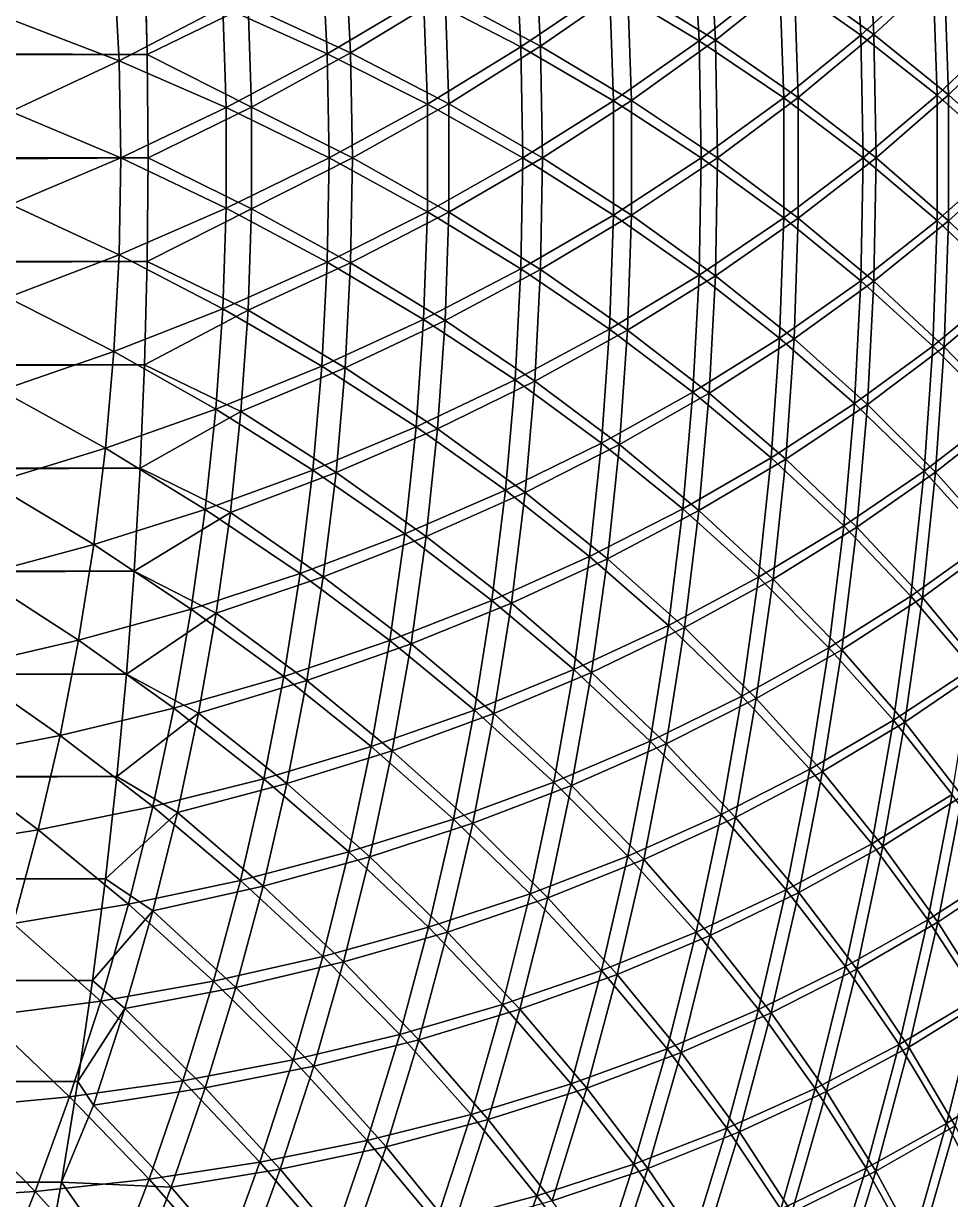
# Model space of a CAD drawing. Header units: millimetres. Extents: x -260 to 430, y -260 to 260.
# Drawn here: x 405.2 to 420.84, y -17.56 to 2.27 of the extents above; entities that cross this region are included whole.
import ezdxf

# ---------------------------------------------------------------- set-up
doc = ezdxf.new("R2010")
doc.units = ezdxf.units.MM
doc.header["$MEASUREMENT"] = 0
doc.layers.add('MESH_3D', color=2, linetype='CONTINUOUS')

msp = doc.modelspace()

# ---------------------------------------------------------------- linework, layer by layer
at = {"layer": 'MESH_3D'}
for points in [[(420.539, 3.173, 2485), (421.769, 2.157, 2482.863), (421.656, 4.311, 2482.863)], [(421.825, 4.323, 417.459), (421.939, 2.163, 417.459), (420.732, 3.183, 415.338)], [(416.766, 3.969, 409.234), (416.87, 1.986, 409.234), (415.387, 2.903, 407.294)], [(418.199, 3.05, 411.223), (416.87, 1.986, 409.234), (416.766, 3.969, 409.234)], [(417.953, 3.037, 2489.144), (419.327, 2.072, 2487.094), (419.219, 4.141, 2487.094)], [(419.437, 4.156, 413.259), (419.546, 2.079, 413.259), (418.199, 3.05, 411.223)], [(419.219, 4.141, 2487.094), (419.327, 2.072, 2487.094), (420.539, 3.173, 2485)], [(420.732, 3.183, 415.338), (419.546, 2.079, 413.259), (419.437, 4.156, 413.259)], [(415.085, 2.887, 2493.096), (416.597, 1.976, 2491.145), (416.493, 3.95, 2491.145)], [(416.493, 3.95, 2491.145), (416.597, 1.976, 2491.145), (417.953, 3.037, 2489.144)], [(411.949, 2.723, 2496.839), (413.59, 1.871, 2494.995), (413.492, 3.741, 2494.995)], [(413.824, 3.764, 405.404), (413.923, 1.883, 405.404), (412.312, 2.742, 403.568)], [(413.492, 3.741, 2494.995), (413.59, 1.871, 2494.995), (415.085, 2.887, 2493.096)], [(415.387, 2.903, 407.294), (413.923, 1.883, 405.404), (413.824, 3.764, 405.404)], [(94.952, 3.015, 112.168), (407.242, 3.489, 398.463), (407.286, 1.745, 398.415)], [(408.987, 2.567, 400.063), (407.286, 1.745, 398.415), (407.242, 3.489, 398.463)], [(408.559, 2.545, 2500.354), (410.323, 1.757, 2498.626), (410.231, 3.513, 2498.626)], [(410.626, 3.54, 401.787), (410.718, 1.771, 401.787), (408.987, 2.567, 400.063)], [(410.231, 3.513, 2498.626), (410.323, 1.757, 2498.626), (411.949, 2.723, 2496.839)], [(412.312, 2.742, 403.568), (410.718, 1.771, 401.787), (410.626, 3.54, 401.787)], [(404.933, 2.355, 2503.623), (406.811, 1.635, 2502.02), (406.725, 3.267, 2502.02)], [(406.725, 3.267, 2502.02), (406.811, 1.635, 2502.02), (408.559, 2.545, 2500.354)], [(419.327, 2.072, 2487.094), (420.613, 1.058, 2485), (420.539, 3.173, 2485)], [(420.732, 3.183, 415.338), (420.806, 1.061, 415.338), (419.546, 2.079, 413.259)], [(420.539, 3.173, 2485), (420.613, 1.058, 2485), (421.769, 2.157, 2482.863)], [(421.939, 2.163, 417.459), (420.806, 1.061, 415.338), (420.732, 3.183, 415.338)], [(94.986, 1.636, 112.137), (94.952, 3.015, 112.168), (407.286, 1.745, 398.415)], [(416.597, 1.976, 2491.145), (418.024, 1.013, 2489.144), (417.953, 3.037, 2489.144)], [(418.199, 3.05, 411.223), (418.27, 1.017, 411.223), (416.87, 1.986, 409.234)], [(417.953, 3.037, 2489.144), (418.024, 1.013, 2489.144), (419.327, 2.072, 2487.094)], [(419.546, 2.079, 413.259), (418.27, 1.017, 411.223), (418.199, 3.05, 411.223)], [(413.59, 1.871, 2494.995), (415.152, 0.963, 2493.096), (415.085, 2.887, 2493.096)], [(415.387, 2.903, 407.294), (415.455, 0.968, 407.294), (413.923, 1.883, 405.404)], [(415.085, 2.887, 2493.096), (415.152, 0.963, 2493.096), (416.597, 1.976, 2491.145)], [(416.87, 1.986, 409.234), (415.455, 0.968, 407.294), (415.387, 2.903, 407.294)], [(410.323, 1.757, 2498.626), (412.012, 0.908, 2496.839), (411.949, 2.723, 2496.839)], [(412.312, 2.742, 403.568), (412.376, 0.914, 403.568), (410.718, 1.771, 401.787)], [(411.949, 2.723, 2496.839), (412.012, 0.908, 2496.839), (413.59, 1.871, 2494.995)], [(413.923, 1.883, 405.404), (412.376, 0.914, 403.568), (412.312, 2.742, 403.568)], [(406.811, 1.635, 2502.02), (408.619, 0.849, 2500.354), (408.559, 2.545, 2500.354)], [(408.987, 2.567, 400.063), (409.047, 0.856, 400.063), (407.286, 1.745, 398.415)], [(408.559, 2.545, 2500.354), (408.619, 0.849, 2500.354), (410.323, 1.757, 2498.626)], [(410.718, 1.771, 401.787), (409.047, 0.856, 400.063), (408.987, 2.567, 400.063)], [(404.933, 2.355, 2503.623), (404.988, 0.785, 2503.623), (406.811, 1.635, 2502.02)], [(416.87, 1.986, 409.234), (416.905, 0, 409.234), (415.455, 0.968, 407.294)], [(418.27, 1.017, 411.223), (416.905, 0, 409.234), (416.87, 1.986, 409.234)], [(418.024, 1.013, 2489.144), (419.363, 0, 2487.094), (419.327, 2.072, 2487.094)], [(419.546, 2.079, 413.259), (419.583, 0, 413.259), (418.27, 1.017, 411.223)], [(419.327, 2.072, 2487.094), (419.363, 0, 2487.094), (420.613, 1.058, 2485)], [(420.806, 1.061, 415.338), (419.583, 0, 413.259), (419.546, 2.079, 413.259)], [(420.613, 1.058, 2485), (421.806, 0, 2482.863), (421.769, 2.157, 2482.863)], [(421.939, 2.163, 417.459), (421.976, 0, 417.459), (420.806, 1.061, 415.338)], [(412.012, 0.908, 2496.839), (413.623, 0, 2494.995), (413.59, 1.871, 2494.995)], [(413.923, 1.883, 405.404), (413.956, 0, 405.404), (412.376, 0.914, 403.568)], [(413.59, 1.871, 2494.995), (413.623, 0, 2494.995), (415.152, 0.963, 2493.096)], [(415.455, 0.968, 407.294), (413.956, 0, 405.404), (413.923, 1.883, 405.404)], [(415.152, 0.963, 2493.096), (416.631, 0, 2491.145), (416.597, 1.976, 2491.145)], [(416.597, 1.976, 2491.145), (416.631, 0, 2491.145), (418.024, 1.013, 2489.144)], [(94.996, 0.819, 112.127), (94.986, 1.636, 112.137), (407.286, 1.745, 398.415)], [(94.996, 0.819, 112.127), (407.286, 1.745, 398.415), (407.301, 0, 398.399)], [(404.988, 0.785, 2503.623), (406.839, 0, 2502.02), (406.811, 1.635, 2502.02)], [(406.811, 1.635, 2502.02), (406.839, 0, 2502.02), (408.619, 0.849, 2500.354)], [(409.047, 0.856, 400.063), (407.301, 0, 398.399), (407.286, 1.745, 398.415)], [(408.619, 0.849, 2500.354), (410.354, 0, 2498.626), (410.323, 1.757, 2498.626)], [(410.718, 1.771, 401.787), (410.749, 0, 401.787), (409.047, 0.856, 400.063)], [(410.323, 1.757, 2498.626), (410.354, 0, 2498.626), (412.012, 0.908, 2496.839)], [(412.376, 0.914, 403.568), (410.749, 0, 401.787), (410.718, 1.771, 401.787)], [(416.631, 0, 2491.145), (418.024, -1.013, 2489.144), (418.024, 1.013, 2489.144)], [(418.27, 1.017, 411.223), (418.27, -1.017, 411.223), (416.905, 0, 409.234)], [(418.024, 1.013, 2489.144), (418.024, -1.013, 2489.144), (419.363, 0, 2487.094)], [(419.583, 0, 413.259), (418.27, -1.017, 411.223), (418.27, 1.017, 411.223)], [(419.363, 0, 2487.094), (420.613, -1.058, 2485), (420.613, 1.058, 2485)], [(420.806, 1.061, 415.338), (420.806, -1.061, 415.338), (419.583, 0, 413.259)], [(420.613, 1.058, 2485), (420.613, -1.058, 2485), (421.806, 0, 2482.863)], [(421.976, 0, 417.459), (420.806, -1.061, 415.338), (420.806, 1.061, 415.338)], [(95, 0, 112.124), (94.996, 0.819, 112.127), (407.301, 0, 398.399)], [(406.839, 0, 2502.02), (408.619, -0.849, 2500.354), (408.619, 0.849, 2500.354)], [(409.047, 0.856, 400.063), (409.047, -0.856, 400.063), (407.301, 0, 398.399)], [(408.619, 0.849, 2500.354), (408.619, -0.849, 2500.354), (410.354, 0, 2498.626)], [(410.749, 0, 401.787), (409.047, -0.856, 400.063), (409.047, 0.856, 400.063)], [(410.354, 0, 2498.626), (412.012, -0.908, 2496.839), (412.012, 0.908, 2496.839)], [(412.376, 0.914, 403.568), (412.376, -0.914, 403.568), (410.749, 0, 401.787)], [(412.012, 0.908, 2496.839), (412.012, -0.908, 2496.839), (413.623, 0, 2494.995)], [(413.956, 0, 405.404), (412.376, -0.914, 403.568), (412.376, 0.914, 403.568)], [(413.623, 0, 2494.995), (415.152, -0.963, 2493.096), (415.152, 0.963, 2493.096)], [(415.455, 0.968, 407.294), (415.455, -0.968, 407.294), (413.956, 0, 405.404)], [(415.152, 0.963, 2493.096), (415.152, -0.963, 2493.096), (416.631, 0, 2491.145)], [(416.905, 0, 409.234), (415.455, -0.968, 407.294), (415.455, 0.968, 407.294)], [(404.988, 0.785, 2503.623), (404.988, -0.785, 2503.623), (406.839, 0, 2502.02)], [(94.985, -1.687, 112.137), (95, 0, 112.124), (407.301, 0, 398.399)], [(94.985, -1.687, 112.137), (407.301, 0, 398.399), (407.286, -1.745, 398.415)], [(409.047, -0.856, 400.063), (407.286, -1.745, 398.415), (407.301, 0, 398.399)], [(410.749, 0, 401.787), (410.718, -1.771, 401.787), (409.047, -0.856, 400.063)], [(412.376, -0.914, 403.568), (410.718, -1.771, 401.787), (410.749, 0, 401.787)], [(413.956, 0, 405.404), (413.923, -1.883, 405.404), (412.376, -0.914, 403.568)], [(415.455, -0.968, 407.294), (413.923, -1.883, 405.404), (413.956, 0, 405.404)], [(416.905, 0, 409.234), (416.87, -1.986, 409.234), (415.455, -0.968, 407.294)], [(418.27, -1.017, 411.223), (416.87, -1.986, 409.234), (416.905, 0, 409.234)], [(419.583, 0, 413.259), (419.546, -2.079, 413.259), (418.27, -1.017, 411.223)], [(420.806, -1.061, 415.338), (419.546, -2.079, 413.259), (419.583, 0, 413.259)], [(421.976, 0, 417.459), (421.939, -2.163, 417.459), (420.806, -1.061, 415.338)], [(404.988, -0.785, 2503.623), (406.811, -1.635, 2502.02), (406.839, 0, 2502.02)], [(406.839, 0, 2502.02), (406.811, -1.635, 2502.02), (408.619, -0.849, 2500.354)], [(408.619, -0.849, 2500.354), (410.323, -1.757, 2498.626), (410.354, 0, 2498.626)], [(410.354, 0, 2498.626), (410.323, -1.757, 2498.626), (412.012, -0.908, 2496.839)], [(412.012, -0.908, 2496.839), (413.59, -1.871, 2494.995), (413.623, 0, 2494.995)], [(413.623, 0, 2494.995), (413.59, -1.871, 2494.995), (415.152, -0.963, 2493.096)], [(415.152, -0.963, 2493.096), (416.597, -1.976, 2491.145), (416.631, 0, 2491.145)], [(416.631, 0, 2491.145), (416.597, -1.976, 2491.145), (418.024, -1.013, 2489.144)], [(418.024, -1.013, 2489.144), (419.327, -2.072, 2487.094), (419.363, 0, 2487.094)], [(419.363, 0, 2487.094), (419.327, -2.072, 2487.094), (420.613, -1.058, 2485)], [(420.613, -1.058, 2485), (421.769, -2.157, 2482.863), (421.806, 0, 2482.863)], [(404.988, -0.785, 2503.623), (404.933, -2.355, 2503.623), (406.811, -1.635, 2502.02)], [(406.811, -1.635, 2502.02), (408.559, -2.545, 2500.354), (408.619, -0.849, 2500.354)], [(409.047, -0.856, 400.063), (408.987, -2.567, 400.063), (407.286, -1.745, 398.415)], [(408.619, -0.849, 2500.354), (408.559, -2.545, 2500.354), (410.323, -1.757, 2498.626)], [(410.718, -1.771, 401.787), (408.987, -2.567, 400.063), (409.047, -0.856, 400.063)], [(410.323, -1.757, 2498.626), (411.949, -2.723, 2496.839), (412.012, -0.908, 2496.839)], [(412.376, -0.914, 403.568), (412.312, -2.742, 403.568), (410.718, -1.771, 401.787)], [(412.012, -0.908, 2496.839), (411.949, -2.723, 2496.839), (413.59, -1.871, 2494.995)], [(413.923, -1.883, 405.404), (412.312, -2.742, 403.568), (412.376, -0.914, 403.568)], [(413.59, -1.871, 2494.995), (415.085, -2.887, 2493.096), (415.152, -0.963, 2493.096)], [(415.455, -0.968, 407.294), (415.387, -2.903, 407.294), (413.923, -1.883, 405.404)], [(415.152, -0.963, 2493.096), (415.085, -2.887, 2493.096), (416.597, -1.976, 2491.145)], [(416.87, -1.986, 409.234), (415.387, -2.903, 407.294), (415.455, -0.968, 407.294)], [(416.597, -1.976, 2491.145), (417.953, -3.037, 2489.144), (418.024, -1.013, 2489.144)], [(418.27, -1.017, 411.223), (418.199, -3.05, 411.223), (416.87, -1.986, 409.234)], [(418.024, -1.013, 2489.144), (417.953, -3.037, 2489.144), (419.327, -2.072, 2487.094)], [(419.546, -2.079, 413.259), (418.199, -3.05, 411.223), (418.27, -1.017, 411.223)], [(419.327, -2.072, 2487.094), (420.539, -3.173, 2485), (420.613, -1.058, 2485)], [(420.806, -1.061, 415.338), (420.732, -3.183, 415.338), (419.546, -2.079, 413.259)], [(420.613, -1.058, 2485), (420.539, -3.173, 2485), (421.769, -2.157, 2482.863)], [(421.939, -2.163, 417.459), (420.732, -3.183, 415.338), (420.806, -1.061, 415.338)], [(94.94, -3.368, 112.179), (94.985, -1.687, 112.137), (407.286, -1.745, 398.415)], [(94.94, -3.368, 112.179), (407.286, -1.745, 398.415), (407.242, -3.489, 398.463)], [(404.933, -2.355, 2503.623), (406.725, -3.267, 2502.02), (406.811, -1.635, 2502.02)], [(406.811, -1.635, 2502.02), (406.725, -3.267, 2502.02), (408.559, -2.545, 2500.354)], [(408.987, -2.567, 400.063), (407.242, -3.489, 398.463), (407.286, -1.745, 398.415)], [(408.559, -2.545, 2500.354), (410.231, -3.513, 2498.626), (410.323, -1.757, 2498.626)], [(410.718, -1.771, 401.787), (410.626, -3.54, 401.787), (408.987, -2.567, 400.063)], [(410.323, -1.757, 2498.626), (410.231, -3.513, 2498.626), (411.949, -2.723, 2496.839)], [(412.312, -2.742, 403.568), (410.626, -3.54, 401.787), (410.718, -1.771, 401.787)], [(411.949, -2.723, 2496.839), (413.492, -3.741, 2494.995), (413.59, -1.871, 2494.995)], [(413.923, -1.883, 405.404), (413.824, -3.764, 405.404), (412.312, -2.742, 403.568)], [(413.59, -1.871, 2494.995), (413.492, -3.741, 2494.995), (415.085, -2.887, 2493.096)], [(415.387, -2.903, 407.294), (413.824, -3.764, 405.404), (413.923, -1.883, 405.404)], [(415.085, -2.887, 2493.096), (416.493, -3.95, 2491.145), (416.597, -1.976, 2491.145)], [(416.597, -1.976, 2491.145), (416.493, -3.95, 2491.145), (417.953, -3.037, 2489.144)], [(416.87, -1.986, 409.234), (416.766, -3.969, 409.234), (415.387, -2.903, 407.294)], [(418.199, -3.05, 411.223), (416.766, -3.969, 409.234), (416.87, -1.986, 409.234)], [(417.953, -3.037, 2489.144), (419.219, -4.141, 2487.094), (419.327, -2.072, 2487.094)], [(419.546, -2.079, 413.259), (419.437, -4.156, 413.259), (418.199, -3.05, 411.223)], [(419.327, -2.072, 2487.094), (419.219, -4.141, 2487.094), (420.539, -3.173, 2485)], [(420.732, -3.183, 415.338), (419.437, -4.156, 413.259), (419.546, -2.079, 413.259)], [(420.539, -3.173, 2485), (421.656, -4.311, 2482.863), (421.769, -2.157, 2482.863)], [(421.939, -2.163, 417.459), (421.825, -4.323, 417.459), (420.732, -3.183, 415.338)], [(404.933, -2.355, 2503.623), (404.824, -3.922, 2503.623), (406.725, -3.267, 2502.02)], [(406.725, -3.267, 2502.02), (408.441, -4.238, 2500.354), (408.559, -2.545, 2500.354)], [(408.987, -2.567, 400.063), (408.868, -4.275, 400.063), (407.242, -3.489, 398.463)], [(408.559, -2.545, 2500.354), (408.441, -4.238, 2500.354), (410.231, -3.513, 2498.626)], [(410.626, -3.54, 401.787), (408.868, -4.275, 400.063), (408.987, -2.567, 400.063)], [(410.231, -3.513, 2498.626), (411.822, -4.534, 2496.839), (411.949, -2.723, 2496.839)], [(412.312, -2.742, 403.568), (412.184, -4.566, 403.568), (410.626, -3.54, 401.787)], [(411.949, -2.723, 2496.839), (411.822, -4.534, 2496.839), (413.492, -3.741, 2494.995)], [(413.824, -3.764, 405.404), (412.184, -4.566, 403.568), (412.312, -2.742, 403.568)], [(413.492, -3.741, 2494.995), (414.951, -4.808, 2493.096), (415.085, -2.887, 2493.096)], [(415.387, -2.903, 407.294), (415.252, -4.834, 407.294), (413.824, -3.764, 405.404)], [(415.085, -2.887, 2493.096), (414.951, -4.808, 2493.096), (416.493, -3.95, 2491.145)], [(416.766, -3.969, 409.234), (415.252, -4.834, 407.294), (415.387, -2.903, 407.294)], [(416.493, -3.95, 2491.145), (417.812, -5.058, 2489.144), (417.953, -3.037, 2489.144)], [(418.199, -3.05, 411.223), (418.057, -5.079, 411.223), (416.766, -3.969, 409.234)], [(417.953, -3.037, 2489.144), (417.812, -5.058, 2489.144), (419.219, -4.141, 2487.094)], [(419.437, -4.156, 413.259), (418.057, -5.079, 411.223), (418.199, -3.05, 411.223)], [(94.866, -5.046, 112.248), (94.94, -3.368, 112.179), (407.242, -3.489, 398.463)], [(404.824, -3.922, 2503.623), (406.583, -4.896, 2502.02), (406.725, -3.267, 2502.02)], [(406.725, -3.267, 2502.02), (406.583, -4.896, 2502.02), (408.441, -4.238, 2500.354)], [(419.219, -4.141, 2487.094), (420.391, -5.284, 2485), (420.539, -3.173, 2485)], [(420.732, -3.183, 415.338), (420.584, -5.3, 415.338), (419.437, -4.156, 413.259)], [(420.539, -3.173, 2485), (420.391, -5.284, 2485), (421.656, -4.311, 2482.863)], [(421.825, -4.323, 417.459), (420.584, -5.3, 415.338), (420.732, -3.183, 415.338)], [(94.866, -5.046, 112.248), (407.242, -3.489, 398.463), (407.168, -5.231, 398.543)], [(408.868, -4.275, 400.063), (407.168, -5.231, 398.543), (407.242, -3.489, 398.463)], [(408.441, -4.238, 2500.354), (410.078, -5.263, 2498.626), (410.231, -3.513, 2498.626)], [(410.626, -3.54, 401.787), (410.471, -5.305, 401.787), (408.868, -4.275, 400.063)], [(410.231, -3.513, 2498.626), (410.078, -5.263, 2498.626), (411.822, -4.534, 2496.839)], [(412.184, -4.566, 403.568), (410.471, -5.305, 401.787), (410.626, -3.54, 401.787)], [(411.822, -4.534, 2496.839), (413.329, -5.605, 2494.995), (413.492, -3.741, 2494.995)], [(413.824, -3.764, 405.404), (413.66, -5.64, 405.404), (412.184, -4.566, 403.568)], [(413.492, -3.741, 2494.995), (413.329, -5.605, 2494.995), (414.951, -4.808, 2493.096)], [(415.252, -4.834, 407.294), (413.66, -5.64, 405.404), (413.824, -3.764, 405.404)], [(404.824, -3.922, 2503.623), (404.66, -5.484, 2503.623), (406.583, -4.896, 2502.02)], [(414.951, -4.808, 2493.096), (416.321, -5.92, 2491.145), (416.493, -3.95, 2491.145)], [(416.493, -3.95, 2491.145), (416.321, -5.92, 2491.145), (417.812, -5.058, 2489.144)], [(416.766, -3.969, 409.234), (416.593, -5.948, 409.234), (415.252, -4.834, 407.294)], [(418.057, -5.079, 411.223), (416.593, -5.948, 409.234), (416.766, -3.969, 409.234)], [(417.812, -5.058, 2489.144), (419.038, -6.205, 2487.094), (419.219, -4.141, 2487.094)], [(419.437, -4.156, 413.259), (419.256, -6.228, 413.259), (418.057, -5.079, 411.223)], [(419.219, -4.141, 2487.094), (419.038, -6.205, 2487.094), (420.391, -5.284, 2485)], [(420.584, -5.3, 415.338), (419.256, -6.228, 413.259), (419.437, -4.156, 413.259)], [(406.583, -4.896, 2502.02), (408.264, -5.926, 2500.354), (408.441, -4.238, 2500.354)], [(408.868, -4.275, 400.063), (408.689, -5.978, 400.063), (407.168, -5.231, 398.543)], [(408.441, -4.238, 2500.354), (408.264, -5.926, 2500.354), (410.078, -5.263, 2498.626)], [(410.471, -5.305, 401.787), (408.689, -5.978, 400.063), (408.868, -4.275, 400.063)], [(420.391, -5.284, 2485), (421.468, -6.461, 2482.863), (421.656, -4.311, 2482.863)], [(421.825, -4.323, 417.459), (421.637, -6.478, 417.459), (420.584, -5.3, 415.338)], [(410.078, -5.263, 2498.626), (411.632, -6.34, 2496.839), (411.822, -4.534, 2496.839)], [(411.822, -4.534, 2496.839), (411.632, -6.34, 2496.839), (413.329, -5.605, 2494.995)], [(412.184, -4.566, 403.568), (411.993, -6.384, 403.568), (410.471, -5.305, 401.787)], [(413.66, -5.64, 405.404), (411.993, -6.384, 403.568), (412.184, -4.566, 403.568)], [(404.66, -5.484, 2503.623), (406.383, -6.519, 2502.02), (406.583, -4.896, 2502.02)], [(406.583, -4.896, 2502.02), (406.383, -6.519, 2502.02), (408.264, -5.926, 2500.354)], [(413.329, -5.605, 2494.995), (414.75, -6.722, 2493.096), (414.951, -4.808, 2493.096)], [(415.252, -4.834, 407.294), (415.05, -6.759, 407.294), (413.66, -5.64, 405.404)], [(414.951, -4.808, 2493.096), (414.75, -6.722, 2493.096), (416.321, -5.92, 2491.145)], [(416.593, -5.948, 409.234), (415.05, -6.759, 407.294), (415.252, -4.834, 407.294)], [(94.762, -6.718, 112.344), (94.866, -5.046, 112.248), (407.168, -5.231, 398.543)], [(416.321, -5.92, 2491.145), (417.6, -7.072, 2489.144), (417.812, -5.058, 2489.144)], [(418.057, -5.079, 411.223), (417.844, -7.102, 411.223), (416.593, -5.948, 409.234)], [(417.812, -5.058, 2489.144), (417.6, -7.072, 2489.144), (419.038, -6.205, 2487.094)], [(419.256, -6.228, 413.259), (417.844, -7.102, 411.223), (418.057, -5.079, 411.223)], [(94.762, -6.718, 112.344), (407.168, -5.231, 398.543), (407.066, -6.97, 398.656)], [(408.689, -5.978, 400.063), (407.066, -6.97, 398.656), (407.168, -5.231, 398.543)], [(408.264, -5.926, 2500.354), (409.864, -7.008, 2498.626), (410.078, -5.263, 2498.626)], [(410.471, -5.305, 401.787), (410.255, -7.063, 401.787), (408.689, -5.978, 400.063)], [(410.078, -5.263, 2498.626), (409.864, -7.008, 2498.626), (411.632, -6.34, 2496.839)], [(411.993, -6.384, 403.568), (410.255, -7.063, 401.787), (410.471, -5.305, 401.787)], [(419.038, -6.205, 2487.094), (420.17, -7.388, 2485), (420.391, -5.284, 2485)], [(420.584, -5.3, 415.338), (420.362, -7.412, 415.338), (419.256, -6.228, 413.259)], [(420.391, -5.284, 2485), (420.17, -7.388, 2485), (421.468, -6.461, 2482.863)], [(421.637, -6.478, 417.459), (420.362, -7.412, 415.338), (420.584, -5.3, 415.338)], [(404.66, -5.484, 2503.623), (404.441, -7.039, 2503.623), (406.383, -6.519, 2502.02)], [(411.632, -6.34, 2496.839), (413.101, -7.463, 2494.995), (413.329, -5.605, 2494.995)], [(413.66, -5.64, 405.404), (413.431, -7.509, 405.404), (411.993, -6.384, 403.568)], [(413.329, -5.605, 2494.995), (413.101, -7.463, 2494.995), (414.75, -6.722, 2493.096)], [(415.05, -6.759, 407.294), (413.431, -7.509, 405.404), (413.66, -5.64, 405.404)], [(406.383, -6.519, 2502.02), (408.027, -7.607, 2500.354), (408.264, -5.926, 2500.354)], [(408.264, -5.926, 2500.354), (408.027, -7.607, 2500.354), (409.864, -7.008, 2498.626)], [(414.75, -6.722, 2493.096), (416.08, -7.882, 2491.145), (416.321, -5.92, 2491.145)], [(416.593, -5.948, 409.234), (416.351, -7.92, 409.234), (415.05, -6.759, 407.294)], [(416.321, -5.92, 2491.145), (416.08, -7.882, 2491.145), (417.6, -7.072, 2489.144)], [(417.844, -7.102, 411.223), (416.351, -7.92, 409.234), (416.593, -5.948, 409.234)], [(408.689, -5.978, 400.063), (408.45, -7.674, 400.063), (407.066, -6.97, 398.656)], [(410.255, -7.063, 401.787), (408.45, -7.674, 400.063), (408.689, -5.978, 400.063)], [(409.864, -7.008, 2498.626), (411.38, -8.138, 2496.839), (411.632, -6.34, 2496.839)], [(411.632, -6.34, 2496.839), (411.38, -8.138, 2496.839), (413.101, -7.463, 2494.995)], [(417.6, -7.072, 2489.144), (418.786, -8.262, 2487.094), (419.038, -6.205, 2487.094)], [(419.256, -6.228, 413.259), (419.003, -8.292, 413.259), (417.844, -7.102, 411.223)], [(419.038, -6.205, 2487.094), (418.786, -8.262, 2487.094), (420.17, -7.388, 2485)], [(420.362, -7.412, 415.338), (419.003, -8.292, 413.259), (419.256, -6.228, 413.259)], [(404.441, -7.039, 2503.623), (406.128, -8.134, 2502.02), (406.383, -6.519, 2502.02)], [(406.383, -6.519, 2502.02), (406.128, -8.134, 2502.02), (408.027, -7.607, 2500.354)], [(411.993, -6.384, 403.568), (411.739, -8.195, 403.568), (410.255, -7.063, 401.787)], [(413.431, -7.509, 405.404), (411.739, -8.195, 403.568), (411.993, -6.384, 403.568)], [(420.17, -7.388, 2485), (421.205, -8.602, 2482.863), (421.468, -6.461, 2482.863)], [(421.637, -6.478, 417.459), (421.373, -8.625, 417.459), (420.362, -7.412, 415.338)], [(94.629, -8.386, 112.467), (94.762, -6.718, 112.344), (407.066, -6.97, 398.656)], [(413.101, -7.463, 2494.995), (414.482, -8.629, 2493.096), (414.75, -6.722, 2493.096)], [(414.75, -6.722, 2493.096), (414.482, -8.629, 2493.096), (416.08, -7.882, 2491.145)], [(415.05, -6.759, 407.294), (414.78, -8.676, 407.294), (413.431, -7.509, 405.404)], [(416.351, -7.92, 409.234), (414.78, -8.676, 407.294), (415.05, -6.759, 407.294)], [(94.629, -8.386, 112.467), (407.066, -6.97, 398.656), (406.934, -8.704, 398.8)], [(404.441, -7.039, 2503.623), (404.168, -8.585, 2503.623), (406.128, -8.134, 2502.02)], [(408.45, -7.674, 400.063), (406.934, -8.704, 398.8), (407.066, -6.97, 398.656)], [(408.027, -7.607, 2500.354), (409.589, -8.744, 2498.626), (409.864, -7.008, 2498.626)], [(410.255, -7.063, 401.787), (409.978, -8.813, 401.787), (408.45, -7.674, 400.063)], [(409.864, -7.008, 2498.626), (409.589, -8.744, 2498.626), (411.38, -8.138, 2496.839)], [(411.739, -8.195, 403.568), (409.978, -8.813, 401.787), (410.255, -7.063, 401.787)], [(416.08, -7.882, 2491.145), (417.318, -9.078, 2489.144), (417.6, -7.072, 2489.144)], [(417.844, -7.102, 411.223), (417.561, -9.117, 411.223), (416.351, -7.92, 409.234)], [(417.6, -7.072, 2489.144), (417.318, -9.078, 2489.144), (418.786, -8.262, 2487.094)], [(419.003, -8.292, 413.259), (417.561, -9.117, 411.223), (417.844, -7.102, 411.223)], [(411.38, -8.138, 2496.839), (412.808, -9.312, 2494.995), (413.101, -7.463, 2494.995)], [(413.431, -7.509, 405.404), (413.136, -9.369, 405.404), (411.739, -8.195, 403.568)], [(413.101, -7.463, 2494.995), (412.808, -9.312, 2494.995), (414.482, -8.629, 2493.096)], [(414.78, -8.676, 407.294), (413.136, -9.369, 405.404), (413.431, -7.509, 405.404)], [(418.786, -8.262, 2487.094), (419.875, -9.483, 2485), (420.17, -7.388, 2485)], [(420.362, -7.412, 415.338), (420.067, -9.514, 415.338), (419.003, -8.292, 413.259)], [(420.17, -7.388, 2485), (419.875, -9.483, 2485), (421.205, -8.602, 2482.863)], [(421.373, -8.625, 417.459), (420.067, -9.514, 415.338), (420.362, -7.412, 415.338)], [(406.128, -8.134, 2502.02), (407.733, -9.278, 2500.354), (408.027, -7.607, 2500.354)], [(408.45, -7.674, 400.063), (408.153, -9.36, 400.063), (406.934, -8.704, 398.8)], [(408.027, -7.607, 2500.354), (407.733, -9.278, 2500.354), (409.589, -8.744, 2498.626)], [(409.978, -8.813, 401.787), (408.153, -9.36, 400.063), (408.45, -7.674, 400.063)], [(414.482, -8.629, 2493.096), (415.771, -9.834, 2491.145), (416.08, -7.882, 2491.145)], [(416.351, -7.92, 409.234), (416.04, -9.881, 409.234), (414.78, -8.676, 407.294)], [(416.08, -7.882, 2491.145), (415.771, -9.834, 2491.145), (417.318, -9.078, 2489.144)], [(417.561, -9.117, 411.223), (416.04, -9.881, 409.234), (416.351, -7.92, 409.234)], [(404.168, -8.585, 2503.623), (405.816, -9.738, 2502.02), (406.128, -8.134, 2502.02)], [(406.128, -8.134, 2502.02), (405.816, -9.738, 2502.02), (407.733, -9.278, 2500.354)], [(409.589, -8.744, 2498.626), (411.064, -9.926, 2496.839), (411.38, -8.138, 2496.839)], [(411.739, -8.195, 403.568), (411.421, -9.995, 403.568), (409.978, -8.813, 401.787)], [(411.38, -8.138, 2496.839), (411.064, -9.926, 2496.839), (412.808, -9.312, 2494.995)], [(413.136, -9.369, 405.404), (411.421, -9.995, 403.568), (411.739, -8.195, 403.568)], [(417.318, -9.078, 2489.144), (418.462, -10.308, 2487.094), (418.786, -8.262, 2487.094)], [(419.003, -8.292, 413.259), (418.677, -10.346, 413.259), (417.561, -9.117, 411.223)], [(418.786, -8.262, 2487.094), (418.462, -10.308, 2487.094), (419.875, -9.483, 2485)], [(420.067, -9.514, 415.338), (418.677, -10.346, 413.259), (419.003, -8.292, 413.259)], [(94.467, -10.049, 112.619), (94.629, -8.386, 112.467), (406.934, -8.704, 398.8)], [(94.467, -10.049, 112.619), (406.934, -8.704, 398.8), (406.772, -10.433, 398.976)], [(404.168, -8.585, 2503.623), (403.842, -10.122, 2503.623), (405.816, -9.738, 2502.02)], [(408.153, -9.36, 400.063), (406.772, -10.433, 398.976), (406.934, -8.704, 398.8)], [(412.808, -9.312, 2494.995), (414.147, -10.525, 2493.096), (414.482, -8.629, 2493.096)], [(414.78, -8.676, 407.294), (414.444, -10.583, 407.294), (413.136, -9.369, 405.404)], [(414.482, -8.629, 2493.096), (414.147, -10.525, 2493.096), (415.771, -9.834, 2491.145)], [(416.04, -9.881, 409.234), (414.444, -10.583, 407.294), (414.78, -8.676, 407.294)], [(419.875, -9.483, 2485), (420.867, -10.733, 2482.863), (421.205, -8.602, 2482.863)], [(421.373, -8.625, 417.459), (421.035, -10.762, 417.459), (420.067, -9.514, 415.338)], [(407.733, -9.278, 2500.354), (409.253, -10.469, 2498.626), (409.589, -8.744, 2498.626)], [(409.978, -8.813, 401.787), (409.64, -10.551, 401.787), (408.153, -9.36, 400.063)], [(409.589, -8.744, 2498.626), (409.253, -10.469, 2498.626), (411.064, -9.926, 2496.839)], [(411.421, -9.995, 403.568), (409.64, -10.551, 401.787), (409.978, -8.813, 401.787)], [(415.771, -9.834, 2491.145), (416.966, -11.073, 2489.144), (417.318, -9.078, 2489.144)], [(417.561, -9.117, 411.223), (417.208, -11.12, 411.223), (416.04, -9.881, 409.234)], [(417.318, -9.078, 2489.144), (416.966, -11.073, 2489.144), (418.462, -10.308, 2487.094)], [(418.677, -10.346, 413.259), (417.208, -11.12, 411.223), (417.561, -9.117, 411.223)], [(405.816, -9.738, 2502.02), (407.38, -10.938, 2500.354), (407.733, -9.278, 2500.354)], [(407.733, -9.278, 2500.354), (407.38, -10.938, 2500.354), (409.253, -10.469, 2498.626)], [(411.064, -9.926, 2496.839), (412.451, -11.149, 2494.995), (412.808, -9.312, 2494.995)], [(412.808, -9.312, 2494.995), (412.451, -11.149, 2494.995), (414.147, -10.525, 2493.096)], [(408.153, -9.36, 400.063), (407.797, -11.035, 400.063), (406.772, -10.433, 398.976)], [(409.64, -10.551, 401.787), (407.797, -11.035, 400.063), (408.153, -9.36, 400.063)], [(413.136, -9.369, 405.404), (412.777, -11.218, 405.404), (411.421, -9.995, 403.568)], [(414.444, -10.583, 407.294), (412.777, -11.218, 405.404), (413.136, -9.369, 405.404)], [(418.462, -10.308, 2487.094), (419.508, -11.567, 2485), (419.875, -9.483, 2485)], [(420.067, -9.514, 415.338), (419.698, -11.604, 415.338), (418.677, -10.346, 413.259)], [(419.875, -9.483, 2485), (419.508, -11.567, 2485), (420.867, -10.733, 2482.863)], [(421.035, -10.762, 417.459), (419.698, -11.604, 415.338), (420.067, -9.514, 415.338)], [(403.842, -10.122, 2503.623), (405.448, -11.331, 2502.02), (405.816, -9.738, 2502.02)], [(405.816, -9.738, 2502.02), (405.448, -11.331, 2502.02), (407.38, -10.938, 2500.354)], [(414.147, -10.525, 2493.096), (415.394, -11.774, 2491.145), (415.771, -9.834, 2491.145)], [(416.04, -9.881, 409.234), (415.661, -11.831, 409.234), (414.444, -10.583, 407.294)], [(415.771, -9.834, 2491.145), (415.394, -11.774, 2491.145), (416.966, -11.073, 2489.144)], [(417.208, -11.12, 411.223), (415.661, -11.831, 409.234), (416.04, -9.881, 409.234)], [(94.276, -11.707, 112.797), (94.467, -10.049, 112.619), (406.772, -10.433, 398.976)], [(409.253, -10.469, 2498.626), (410.687, -11.702, 2496.839), (411.064, -9.926, 2496.839)], [(411.421, -9.995, 403.568), (411.041, -11.784, 403.568), (409.64, -10.551, 401.787)], [(411.064, -9.926, 2496.839), (410.687, -11.702, 2496.839), (412.451, -11.149, 2494.995)], [(412.777, -11.218, 405.404), (411.041, -11.784, 403.568), (411.421, -9.995, 403.568)], [(403.842, -10.122, 2503.623), (403.462, -11.646, 2503.623), (405.448, -11.331, 2502.02)], [(416.966, -11.073, 2489.144), (418.066, -12.342, 2487.094), (418.462, -10.308, 2487.094)], [(418.462, -10.308, 2487.094), (418.066, -12.342, 2487.094), (419.508, -11.567, 2485)], [(94.276, -11.707, 112.797), (406.772, -10.433, 398.976), (406.582, -12.155, 399.183)], [(407.797, -11.035, 400.063), (406.582, -12.155, 399.183), (406.772, -10.433, 398.976)], [(407.38, -10.938, 2500.354), (408.858, -12.182, 2498.626), (409.253, -10.469, 2498.626)], [(409.253, -10.469, 2498.626), (408.858, -12.182, 2498.626), (410.687, -11.702, 2496.839)], [(418.677, -10.346, 413.259), (418.281, -12.388, 413.259), (417.208, -11.12, 411.223)], [(419.698, -11.604, 415.338), (418.281, -12.388, 413.259), (418.677, -10.346, 413.259)], [(409.64, -10.551, 401.787), (409.242, -12.277, 401.787), (407.797, -11.035, 400.063)], [(411.041, -11.784, 403.568), (409.242, -12.277, 401.787), (409.64, -10.551, 401.787)], [(412.451, -11.149, 2494.995), (413.747, -12.408, 2493.096), (414.147, -10.525, 2493.096)], [(414.444, -10.583, 407.294), (414.042, -12.477, 407.294), (412.777, -11.218, 405.404)], [(414.147, -10.525, 2493.096), (413.747, -12.408, 2493.096), (415.394, -11.774, 2491.145)], [(415.661, -11.831, 409.234), (414.042, -12.477, 407.294), (414.444, -10.583, 407.294)], [(419.508, -11.567, 2485), (420.456, -12.85, 2482.863), (420.867, -10.733, 2482.863)], [(421.035, -10.762, 417.459), (420.622, -12.886, 417.459), (419.698, -11.604, 415.338)], [(420.867, -10.733, 2482.863), (420.456, -12.85, 2482.863), (421.76, -12.005, 2480.686)], [(421.904, -12.033, 419.618), (420.622, -12.886, 417.459), (421.035, -10.762, 417.459)], [(405.448, -11.331, 2502.02), (406.969, -12.585, 2500.354), (407.38, -10.938, 2500.354)], [(407.797, -11.035, 400.063), (407.383, -12.696, 400.063), (406.582, -12.155, 399.183)], [(407.38, -10.938, 2500.354), (406.969, -12.585, 2500.354), (408.858, -12.182, 2498.626)], [(409.242, -12.277, 401.787), (407.383, -12.696, 400.063), (407.797, -11.035, 400.063)], [(415.394, -11.774, 2491.145), (416.545, -13.055, 2489.144), (416.966, -11.073, 2489.144)], [(416.966, -11.073, 2489.144), (416.545, -13.055, 2489.144), (418.066, -12.342, 2487.094)], [(410.687, -11.702, 2496.839), (412.03, -12.973, 2494.995), (412.451, -11.149, 2494.995)], [(412.777, -11.218, 405.404), (412.353, -13.053, 405.404), (411.041, -11.784, 403.568)], [(412.451, -11.149, 2494.995), (412.03, -12.973, 2494.995), (413.747, -12.408, 2493.096)], [(414.042, -12.477, 407.294), (412.353, -13.053, 405.404), (412.777, -11.218, 405.404)], [(417.208, -11.12, 411.223), (416.785, -13.11, 411.223), (415.661, -11.831, 409.234)], [(418.281, -12.388, 413.259), (416.785, -13.11, 411.223), (417.208, -11.12, 411.223)], [(403.462, -11.646, 2503.623), (405.025, -12.911, 2502.02), (405.448, -11.331, 2502.02)], [(405.448, -11.331, 2502.02), (405.025, -12.911, 2502.02), (406.969, -12.585, 2500.354)], [(418.066, -12.342, 2487.094), (419.068, -13.637, 2485), (419.508, -11.567, 2485)], [(419.698, -11.604, 415.338), (419.257, -13.681, 415.338), (418.281, -12.388, 413.259)], [(419.508, -11.567, 2485), (419.068, -13.637, 2485), (420.456, -12.85, 2482.863)], [(420.622, -12.886, 417.459), (419.257, -13.681, 415.338), (419.698, -11.604, 415.338)], [(94.056, -13.36, 113.004), (94.276, -11.707, 112.797), (406.582, -12.155, 399.183)], [(408.858, -12.182, 2498.626), (410.248, -13.464, 2496.839), (410.687, -11.702, 2496.839)], [(411.041, -11.784, 403.568), (410.599, -13.558, 403.568), (409.242, -12.277, 401.787)], [(410.687, -11.702, 2496.839), (410.248, -13.464, 2496.839), (412.03, -12.973, 2494.995)], [(412.353, -13.053, 405.404), (410.599, -13.558, 403.568), (411.041, -11.784, 403.568)], [(413.747, -12.408, 2493.096), (414.949, -13.7, 2491.145), (415.394, -11.774, 2491.145)], [(415.661, -11.831, 409.234), (415.215, -13.767, 409.234), (414.042, -12.477, 407.294)], [(415.394, -11.774, 2491.145), (414.949, -13.7, 2491.145), (416.545, -13.055, 2489.144)], [(416.785, -13.11, 411.223), (415.215, -13.767, 409.234), (415.661, -11.831, 409.234)], [(420.456, -12.85, 2482.863), (421.303, -14.153, 2480.686), (421.76, -12.005, 2480.686)], [(421.904, -12.033, 419.618), (421.447, -14.186, 419.618), (420.622, -12.886, 417.459)], [(94.056, -13.36, 113.004), (406.582, -12.155, 399.183), (406.363, -13.87, 399.422)], [(407.383, -12.696, 400.063), (406.363, -13.87, 399.422), (406.582, -12.155, 399.183)], [(406.969, -12.585, 2500.354), (408.403, -13.879, 2498.626), (408.858, -12.182, 2498.626)], [(409.242, -12.277, 401.787), (408.783, -13.988, 401.787), (407.383, -12.696, 400.063)], [(408.858, -12.182, 2498.626), (408.403, -13.879, 2498.626), (410.248, -13.464, 2496.839)], [(410.599, -13.558, 403.568), (408.783, -13.988, 401.787), (409.242, -12.277, 401.787)], [(412.03, -12.973, 2494.995), (413.281, -14.277, 2493.096), (413.747, -12.408, 2493.096)], [(414.042, -12.477, 407.294), (413.573, -14.355, 407.294), (412.353, -13.053, 405.404)], [(413.747, -12.408, 2493.096), (413.281, -14.277, 2493.096), (414.949, -13.7, 2491.145)], [(415.215, -13.767, 409.234), (413.573, -14.355, 407.294), (414.042, -12.477, 407.294)], [(416.545, -13.055, 2489.144), (417.6, -14.361, 2487.094), (418.066, -12.342, 2487.094)], [(418.281, -12.388, 413.259), (417.813, -14.414, 413.259), (416.785, -13.11, 411.223)], [(418.066, -12.342, 2487.094), (417.6, -14.361, 2487.094), (419.068, -13.637, 2485)], [(419.257, -13.681, 415.338), (417.813, -14.414, 413.259), (418.281, -12.388, 413.259)], [(405.025, -12.911, 2502.02), (406.501, -14.217, 2500.354), (406.969, -12.585, 2500.354)], [(406.969, -12.585, 2500.354), (406.501, -14.217, 2500.354), (408.403, -13.879, 2498.626)], [(407.383, -12.696, 400.063), (406.911, -14.342, 400.063), (406.363, -13.87, 399.422)], [(408.783, -13.988, 401.787), (406.911, -14.342, 400.063), (407.383, -12.696, 400.063)], [(419.068, -13.637, 2485), (419.97, -14.952, 2482.863), (420.456, -12.85, 2482.863)], [(420.622, -12.886, 417.459), (420.135, -14.993, 417.459), (419.257, -13.681, 415.338)], [(420.456, -12.85, 2482.863), (419.97, -14.952, 2482.863), (421.303, -14.153, 2480.686)], [(421.447, -14.186, 419.618), (420.135, -14.993, 417.459), (420.622, -12.886, 417.459)], [(405.025, -12.911, 2502.02), (404.547, -14.474, 2502.02), (406.501, -14.217, 2500.354)], [(410.248, -13.464, 2496.839), (411.546, -14.781, 2494.995), (412.03, -12.973, 2494.995)], [(412.353, -13.053, 405.404), (411.866, -14.872, 405.404), (410.599, -13.558, 403.568)], [(412.03, -12.973, 2494.995), (411.546, -14.781, 2494.995), (413.281, -14.277, 2493.096)], [(413.573, -14.355, 407.294), (411.866, -14.872, 405.404), (412.353, -13.053, 405.404)], [(414.949, -13.7, 2491.145), (416.055, -15.02, 2489.144), (416.545, -13.055, 2489.144)], [(416.545, -13.055, 2489.144), (416.055, -15.02, 2489.144), (417.6, -14.361, 2487.094)], [(416.785, -13.11, 411.223), (416.293, -15.084, 411.223), (415.215, -13.767, 409.234)], [(417.813, -14.414, 413.259), (416.293, -15.084, 411.223), (416.785, -13.11, 411.223)], [(93.807, -15.007, 113.238), (94.056, -13.36, 113.004), (406.363, -13.87, 399.422)], [(408.403, -13.879, 2498.626), (409.747, -15.209, 2496.839), (410.248, -13.464, 2496.839)], [(410.248, -13.464, 2496.839), (409.747, -15.209, 2496.839), (411.546, -14.781, 2494.995)], [(410.599, -13.558, 403.568), (410.095, -15.316, 403.568), (408.783, -13.988, 401.787)], [(411.866, -14.872, 405.404), (410.095, -15.316, 403.568), (410.599, -13.558, 403.568)], [(417.6, -14.361, 2487.094), (418.556, -15.69, 2485), (419.068, -13.637, 2485)], [(419.257, -13.681, 415.338), (418.743, -15.74, 415.338), (417.813, -14.414, 413.259)], [(419.068, -13.637, 2485), (418.556, -15.69, 2485), (419.97, -14.952, 2482.863)], [(420.135, -14.993, 417.459), (418.743, -15.74, 415.338), (419.257, -13.681, 415.338)], [(93.807, -15.007, 113.238), (406.363, -13.87, 399.422), (406.115, -15.576, 399.693)], [(406.911, -14.342, 400.063), (406.115, -15.576, 399.693), (406.363, -13.87, 399.422)], [(406.501, -14.217, 2500.354), (407.889, -15.56, 2498.626), (408.403, -13.879, 2498.626)], [(408.403, -13.879, 2498.626), (407.889, -15.56, 2498.626), (409.747, -15.209, 2496.839)], [(413.281, -14.277, 2493.096), (414.437, -15.61, 2491.145), (414.949, -13.7, 2491.145)], [(415.215, -13.767, 409.234), (414.7, -15.685, 409.234), (413.573, -14.355, 407.294)], [(414.949, -13.7, 2491.145), (414.437, -15.61, 2491.145), (416.055, -15.02, 2489.144)], [(416.293, -15.084, 411.223), (414.7, -15.685, 409.234), (415.215, -13.767, 409.234)], [(408.783, -13.988, 401.787), (408.265, -15.682, 401.787), (406.911, -14.342, 400.063)], [(410.095, -15.316, 403.568), (408.265, -15.682, 401.787), (408.783, -13.988, 401.787)], [(404.547, -14.474, 2502.02), (405.977, -15.831, 2500.354), (406.501, -14.217, 2500.354)], [(406.501, -14.217, 2500.354), (405.977, -15.831, 2500.354), (407.889, -15.56, 2498.626)], [(419.97, -14.952, 2482.863), (420.772, -16.284, 2480.686), (421.303, -14.153, 2480.686)], [(421.447, -14.186, 419.618), (420.914, -16.322, 419.618), (420.135, -14.993, 417.459)], [(421.303, -14.153, 2480.686), (420.772, -16.284, 2480.686), (422.049, -15.47, 2478.472)], [(404.547, -14.474, 2502.02), (404.014, -16.02, 2502.02), (405.977, -15.831, 2500.354)], [(406.911, -14.342, 400.063), (406.382, -15.97, 400.063), (406.115, -15.576, 399.693)], [(408.265, -15.682, 401.787), (406.382, -15.97, 400.063), (406.911, -14.342, 400.063)], [(411.546, -14.781, 2494.995), (412.75, -16.127, 2493.096), (413.281, -14.277, 2493.096)], [(413.573, -14.355, 407.294), (413.04, -16.216, 407.294), (411.866, -14.872, 405.404)], [(413.281, -14.277, 2493.096), (412.75, -16.127, 2493.096), (414.437, -15.61, 2491.145)], [(414.7, -15.685, 409.234), (413.04, -16.216, 407.294), (413.573, -14.355, 407.294)], [(416.055, -15.02, 2489.144), (417.064, -16.363, 2487.094), (417.6, -14.361, 2487.094)], [(417.813, -14.414, 413.259), (417.275, -16.423, 413.259), (416.293, -15.084, 411.223)], [(417.6, -14.361, 2487.094), (417.064, -16.363, 2487.094), (418.556, -15.69, 2485)], [(418.743, -15.74, 415.338), (417.275, -16.423, 413.259), (417.813, -14.414, 413.259)], [(409.747, -15.209, 2496.839), (410.999, -16.57, 2494.995), (411.546, -14.781, 2494.995)], [(411.546, -14.781, 2494.995), (410.999, -16.57, 2494.995), (412.75, -16.127, 2493.096)], [(93.53, -16.647, 113.5), (93.807, -15.007, 113.238), (406.115, -15.576, 399.693)], [(411.866, -14.872, 405.404), (411.315, -16.673, 405.404), (410.095, -15.316, 403.568)], [(413.04, -16.216, 407.294), (411.315, -16.673, 405.404), (411.866, -14.872, 405.404)], [(414.437, -15.61, 2491.145), (415.497, -16.967, 2489.144), (416.055, -15.02, 2489.144)], [(416.055, -15.02, 2489.144), (415.497, -16.967, 2489.144), (417.064, -16.363, 2487.094)], [(418.556, -15.69, 2485), (419.412, -17.036, 2482.863), (419.97, -14.952, 2482.863)], [(420.135, -14.993, 417.459), (419.575, -17.083, 417.459), (418.743, -15.74, 415.338)], [(419.97, -14.952, 2482.863), (419.412, -17.036, 2482.863), (420.772, -16.284, 2480.686)], [(420.914, -16.322, 419.618), (419.575, -17.083, 417.459), (420.135, -14.993, 417.459)], [(407.889, -15.56, 2498.626), (409.186, -16.936, 2496.839), (409.747, -15.209, 2496.839)], [(409.747, -15.209, 2496.839), (409.186, -16.936, 2496.839), (410.999, -16.57, 2494.995)], [(416.293, -15.084, 411.223), (415.732, -17.039, 411.223), (414.7, -15.685, 409.234)], [(417.275, -16.423, 413.259), (415.732, -17.039, 411.223), (416.293, -15.084, 411.223)], [(410.095, -15.316, 403.568), (409.53, -17.054, 403.568), (408.265, -15.682, 401.787)], [(411.315, -16.673, 405.404), (409.53, -17.054, 403.568), (410.095, -15.316, 403.568)], [(93.53, -16.647, 113.5), (406.115, -15.576, 399.693), (405.838, -17.273, 399.995)], [(406.382, -15.97, 400.063), (405.838, -17.273, 399.995), (406.115, -15.576, 399.693)], [(405.977, -15.831, 2500.354), (407.317, -17.222, 2498.626), (407.889, -15.56, 2498.626)], [(407.889, -15.56, 2498.626), (407.317, -17.222, 2498.626), (409.186, -16.936, 2496.839)], [(412.75, -16.127, 2493.096), (413.859, -17.5, 2491.145), (414.437, -15.61, 2491.145)], [(414.437, -15.61, 2491.145), (413.859, -17.5, 2491.145), (415.497, -16.967, 2489.144)], [(420.772, -16.284, 2480.686), (421.471, -17.627, 2478.472), (422.049, -15.47, 2478.472)], [(404.014, -16.02, 2502.02), (405.396, -17.426, 2500.354), (405.977, -15.831, 2500.354)], [(405.977, -15.831, 2500.354), (405.396, -17.426, 2500.354), (407.317, -17.222, 2498.626)], [(408.265, -15.682, 401.787), (407.689, -17.357, 401.787), (406.382, -15.97, 400.063)], [(409.53, -17.054, 403.568), (407.689, -17.357, 401.787), (408.265, -15.682, 401.787)], [(414.7, -15.685, 409.234), (414.12, -17.585, 409.234), (413.04, -16.216, 407.294)], [(415.732, -17.039, 411.223), (414.12, -17.585, 409.234), (414.7, -15.685, 409.234)], [(417.064, -16.363, 2487.094), (417.973, -17.724, 2485), (418.556, -15.69, 2485)], [(418.743, -15.74, 415.338), (418.158, -17.781, 415.338), (417.275, -16.423, 413.259)], [(418.556, -15.69, 2485), (417.973, -17.724, 2485), (419.412, -17.036, 2482.863)], [(419.575, -17.083, 417.459), (418.158, -17.781, 415.338), (418.743, -15.74, 415.338)], [(404.014, -16.02, 2502.02), (403.428, -17.546, 2502.02), (405.396, -17.426, 2500.354)], [(407.689, -17.357, 401.787), (405.838, -17.273, 399.995), (406.382, -15.97, 400.063)], [(410.999, -16.57, 2494.995), (412.156, -17.959, 2493.096), (412.75, -16.127, 2493.096)], [(413.04, -16.216, 407.294), (412.442, -18.057, 407.294), (411.315, -16.673, 405.404)], [(412.75, -16.127, 2493.096), (412.156, -17.959, 2493.096), (413.859, -17.5, 2491.145)], [(414.12, -17.585, 409.234), (412.442, -18.057, 407.294), (413.04, -16.216, 407.294)], [(415.497, -16.967, 2489.144), (416.458, -18.344, 2487.094), (417.064, -16.363, 2487.094)], [(417.275, -16.423, 413.259), (416.666, -18.412, 413.259), (415.732, -17.039, 411.223)], [(417.064, -16.363, 2487.094), (416.458, -18.344, 2487.094), (417.973, -17.724, 2485)], [(418.158, -17.781, 415.338), (416.666, -18.412, 413.259), (417.275, -16.423, 413.259)], [(419.412, -17.036, 2482.863), (420.166, -18.395, 2480.686), (420.772, -16.284, 2480.686)], [(420.914, -16.322, 419.618), (420.307, -18.438, 419.618), (419.575, -17.083, 417.459)], [(420.772, -16.284, 2480.686), (420.166, -18.395, 2480.686), (421.471, -17.627, 2478.472)], [(421.592, -17.661, 421.814), (420.307, -18.438, 419.618), (420.914, -16.322, 419.618)], [(93.225, -18.28, 113.791), (93.53, -16.647, 113.5), (405.838, -17.273, 399.995)], [(409.186, -16.936, 2496.839), (410.389, -18.34, 2494.995), (410.999, -16.57, 2494.995)], [(410.999, -16.57, 2494.995), (410.389, -18.34, 2494.995), (412.156, -17.959, 2493.096)], [(411.315, -16.673, 405.404), (410.702, -18.454, 405.404), (409.53, -17.054, 403.568)], [(412.442, -18.057, 407.294), (410.702, -18.454, 405.404), (411.315, -16.673, 405.404)], [(407.317, -17.222, 2498.626), (408.565, -18.642, 2496.839), (409.186, -16.936, 2496.839)], [(409.186, -16.936, 2496.839), (408.565, -18.642, 2496.839), (410.389, -18.34, 2494.995)], [(413.859, -17.5, 2491.145), (414.871, -18.894, 2489.144), (415.497, -16.967, 2489.144)], [(415.732, -17.039, 411.223), (415.103, -18.974, 411.223), (414.12, -17.585, 409.234)], [(415.497, -16.967, 2489.144), (414.871, -18.894, 2489.144), (416.458, -18.344, 2487.094)], [(416.666, -18.412, 413.259), (415.103, -18.974, 411.223), (415.732, -17.039, 411.223)], [(417.973, -17.724, 2485), (418.781, -19.099, 2482.863), (419.412, -17.036, 2482.863)], [(419.412, -17.036, 2482.863), (418.781, -19.099, 2482.863), (420.166, -18.395, 2480.686)], [(405.396, -17.426, 2500.354), (406.687, -18.863, 2498.626), (407.317, -17.222, 2498.626)], [(407.317, -17.222, 2498.626), (406.687, -18.863, 2498.626), (408.565, -18.642, 2496.839)], [(409.53, -17.054, 403.568), (408.904, -18.773, 403.568), (407.689, -17.357, 401.787)], [(410.702, -18.454, 405.404), (408.904, -18.773, 403.568), (409.53, -17.054, 403.568)], [(419.575, -17.083, 417.459), (418.943, -19.152, 417.459), (418.158, -17.781, 415.338)], [(420.307, -18.438, 419.618), (418.943, -19.152, 417.459), (419.575, -17.083, 417.459)], [(93.225, -18.28, 113.791), (405.838, -17.273, 399.995), (405.533, -18.959, 400.328)], [(403.428, -17.546, 2502.02), (404.761, -19, 2500.354), (405.396, -17.426, 2500.354)], [(405.396, -17.426, 2500.354), (404.761, -19, 2500.354), (406.687, -18.863, 2498.626)], [(407.054, -19.011, 401.787), (405.533, -18.959, 400.328), (405.838, -17.273, 399.995)], [(407.689, -17.357, 401.787), (407.054, -19.011, 401.787), (405.838, -17.273, 399.995)], [(408.904, -18.773, 403.568), (407.054, -19.011, 401.787), (407.689, -17.357, 401.787)], [(412.156, -17.959, 2493.096), (413.216, -19.369, 2491.145), (413.859, -17.5, 2491.145)], [(413.859, -17.5, 2491.145), (413.216, -19.369, 2491.145), (414.871, -18.894, 2489.144)]]:
    msp.add_3dface(points, dxfattribs=at)

doc.saveas('drawing.dxf')
